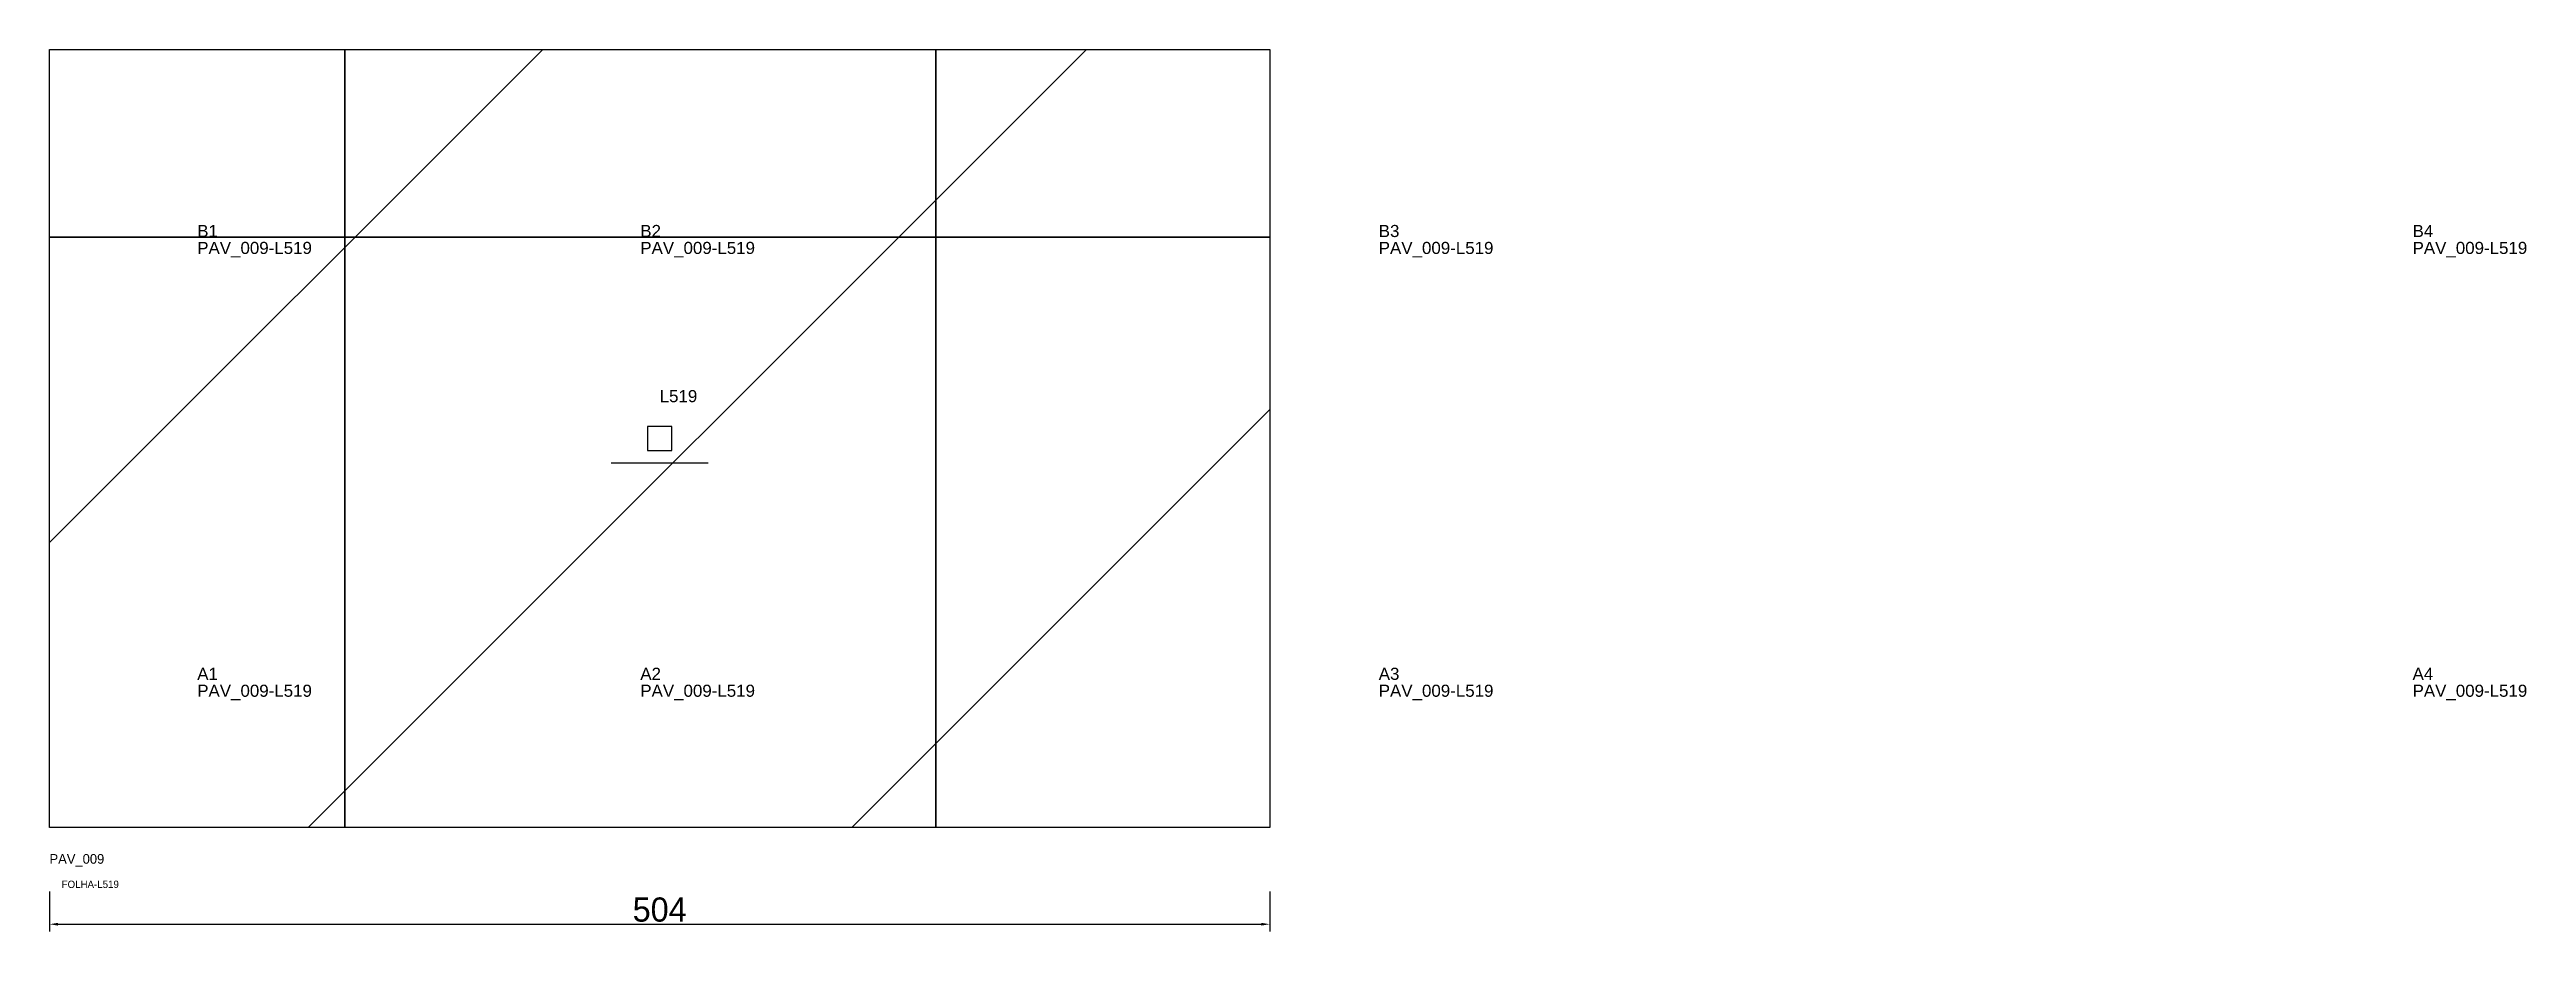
# Model space of a CAD drawing. Header units: metres. Extents: x 222 to 1245, y -163 to 202.
import ezdxf

# ---------------------------------------------------------------- set-up
doc = ezdxf.new("R2010")
doc.units = ezdxf.units.M
for name, color, linetype in [('3', 3, 'CONTINUOUS'), ('AUX00', 7, 'CONTINUOUS'), ('COTA', 241, 'CONTINUOUS'), ('FOLHA', 255, 'CONTINUOUS'), ('Hachura', 251, 'CONTINUOUS'), ('NOMENCLATURA', 7, 'CONTINUOUS'), ('Nível', 160, 'CONTINUOUS'), ('Painéis', 200, 'CONTINUOUS'), ('Pilares', 5, 'CONTINUOUS'), ('SARR_2.2x7', 40, 'CONTINUOUS')]:
    doc.layers.add(name, color=color, linetype=linetype)
doc.styles.add('ARIAL', font='Arial.ttf')
doc.styles.add('STR_STANDARD', font='arial.ttf')
doc.dimstyles.new('EZ DXF', dxfattribs={"dimtxt": 10, "dimasz": 3.5, "dimexe": 3, "dimexo": 1.5, "dimgap": 1, "dimtad": 1, "dimdec": 1, "dimdsep": 46, "dimcen": 2.5, "dimazin": 3, "dimtfac": 1, "dimtmove": 0, "dimatfit": 3})

msp = doc.modelspace()

# ---------------------------------------------------------------- hatches: boundary and pattern name
at = {"layer": 'Hachura'}
h = msp.add_hatch(dxfattribs=at)
h.set_pattern_fill('ANSI31', scale=50)
h.paths.add_polyline_path([(222.2, -120), (222.2, 201.5), (726.2, 201.5), (726.2, -120)])
h = msp.add_hatch(dxfattribs=at)
h.set_pattern_fill('ANSI31', scale=50)
h.paths.add_polyline_path([(222.2, -120), (222.2, 201.5), (726.2, 201.5), (726.2, -120)])

# ---------------------------------------------------------------- linework, layer by layer
at = {"layer": '3'}
for points in [[(344.2, -120), (344.2, 201.5)], [(344.2, -120), (344.2, 201.5)], [(588.2, -120), (588.2, 201.5)], [(588.2, -120), (588.2, 201.5)], [(222.2, 124), (726.2, 124)], [(222.2, 124), (726.2, 124)]]:
    msp.add_lwpolyline(points, close=True, dxfattribs=at)
at = {"layer": 'Painéis', "color": 200}
for p, q in [((222.2, -120), (222.2, 201.5)), ((222.2, 201.5), (726.2, 201.5)), ((222.2, -120), (222.2, 201.5)), ((222.2, 201.5), (726.2, 201.5)), ((726.2, 201.5), (726.2, -120)), ((726.2, 201.5), (726.2, -120)), ((726.2, -120), (222.2, -120)), ((726.2, -120), (222.2, -120))]:
    msp.add_line(p, q, dxfattribs=at)
at = {"layer": 'Pilares'}
msp.add_lwpolyline([(469.2, 35.75), (479.2, 35.75), (479.2, 45.75), (469.2, 45.75)], close=True, dxfattribs=at)
msp.add_lwpolyline([(469.2, 35.75), (479.2, 35.75), (479.2, 45.75), (469.2, 45.75)], close=True, dxfattribs=at)
at = {"layer": 'SARR_2.2x7'}
msp.add_line((454.2, 30.75), (494.2, 30.75), dxfattribs=at)
msp.add_line((454.2, 30.75), (494.2, 30.75), dxfattribs=at)

# ---------------------------------------------------------------- texts
at = {"layer": '3', "style": 'STR_STANDARD'}
for s, p in [('B1', (283.2, 124)), ('B1', (283.2, 124)), ('B2', (466.2, 124)), ('B2', (466.2, 124)), ('B3', (771.2, 124)), ('B3', (771.2, 124)), ('B4', (1198.2, 124)), ('B4', (1198.2, 124)), ('A1', (283.2, -59)), ('A1', (283.2, -59)), ('A2', (466.2, -59)), ('A2', (466.2, -59)), ('A3', (771.2, -59)), ('A3', (771.2, -59)), ('A4', (1198.2, -59)), ('A4', (1198.2, -59))]:
    msp.add_text(s, height=5, dxfattribs=at).set_placement(p)
at = {"layer": 'AUX00', "style": 'STR_STANDARD'}
for p in [(283.2, 117), (283.2, 117), (466.2, 117), (466.2, 117), (771.2, 117), (771.2, 117), (1198.2, 117), (1198.2, 117), (283.2, -66), (283.2, -66), (466.2, -66), (466.2, -66), (771.2, -66), (771.2, -66), (1198.2, -66), (1198.2, -66)]:
    msp.add_text('PAV_009-L519', height=5, dxfattribs=at).set_placement(p)
at = {"layer": 'FOLHA'}
msp.add_text('FOLHA-L519', height=3, dxfattribs=at).set_placement((227.2, -145))
msp.add_text('FOLHA-L519', height=3, dxfattribs=at).set_placement((227.2, -145))
at = {"layer": 'NOMENCLATURA', "insert": (474.2, 60.75), "char_height": 5, "attachment_point": 1, "style": 'ARIAL'}
msp.add_mtext('L519', dxfattribs=at)
msp.add_mtext('L519', dxfattribs=at)
at = {"layer": 'Nível'}
msp.add_text('PAV_009', height=4, dxfattribs=at).set_placement((222.2, -135))
msp.add_text('PAV_009', height=4, dxfattribs=at).set_placement((222.2, -135))

# ---------------------------------------------------------------- dimensions: what is measured, and where the dimension line sits
at = {"layer": 'COTA'}
msp.add_linear_dim(base=(222.2, -160), p1=(222.2, -145), p2=(726.2, -145), dimstyle='EZ DXF', dxfattribs=at).render()
msp.add_linear_dim(base=(222.2, -160), p1=(222.2, -145), p2=(726.2, -145), dimstyle='EZ DXF', dxfattribs=at).render()

doc.saveas('drawing.dxf')
